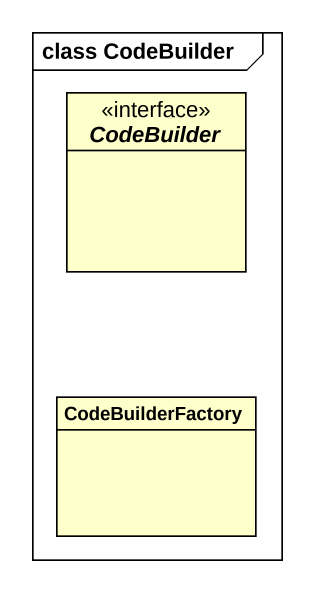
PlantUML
@startuml
mainframe class CodeBuilder
hide circle
hide empty members
interface CodeBuilder
class CodeBuilderFactory
@enduml
